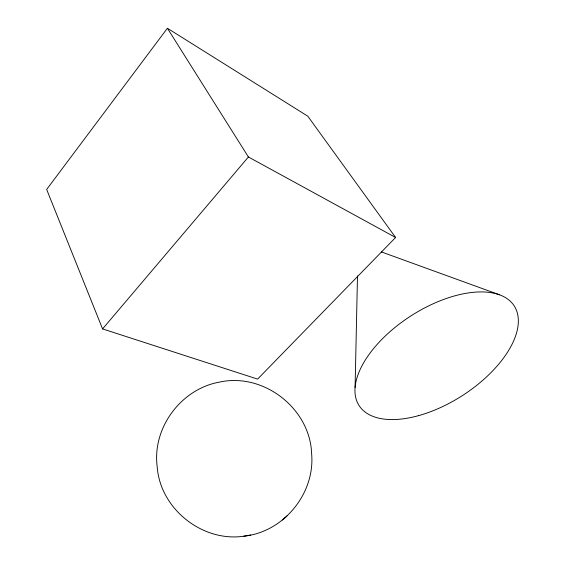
<?xml version="1.0" encoding="UTF-8"?>
<svg xmlns="http://www.w3.org/2000/svg" width="565" height="565" viewBox="0 0 565 565"><rect width="100%" height="100%" fill="white"/><g stroke="black" fill="none" stroke-linecap="round" stroke-linejoin="round"><path stroke-width="0.85" d="M355.088 387.428L357.49 275.925M167.395 28.25L46.662 189.452L102.576 328.915L257.598 379.101L395.599 237.484L307.798 116.192L167.395 28.25L248.409 156.978L395.599 237.484M102.576 328.915L248.409 156.978M243.896 536.178C283.51 532.159 315.093 493.641 311.647 454.027C310.347 408.728 263.77 372.314 219.517 382.102C181.019 388.932 152.013 427.959 157.211 466.852C160.298 510.153 204.933 544.272 247.491 535.564M282.338 520.026L284.682 517.999M284.817 517.879L287.578 515.485M247.682 535.528L250.719 535.006M381.318 251.891L499.396 294.753M418.51 415.656A92.187 47.432 -32.7 0 0 514.701 306.71A92.187 47.432 -32.7 0 0 376.742 344.855A92.187 47.432 -32.7 0 0 418.51 415.656"/></g></svg>
